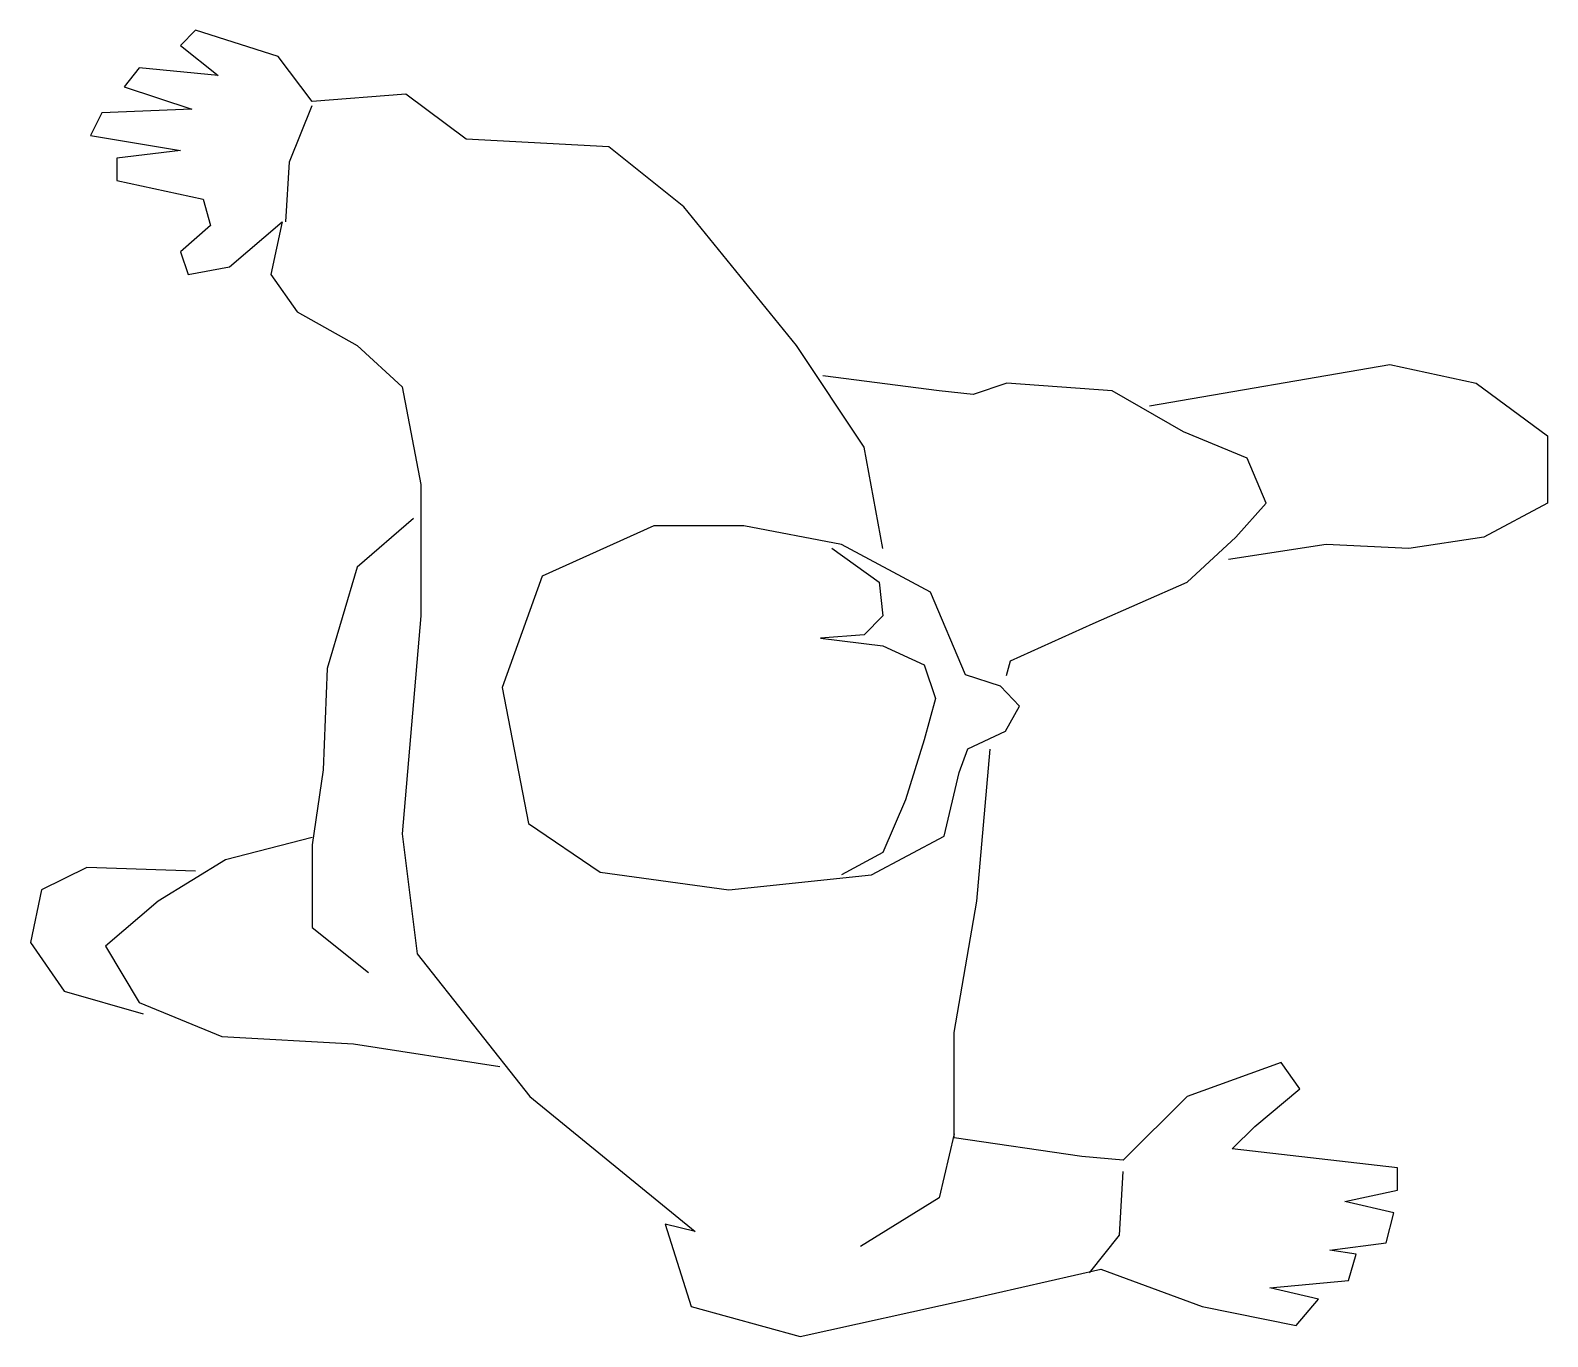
# Model space of a CAD drawing. Extents: x 0 to 27.3, y 0 to 23.5.
import ezdxf

# ---------------------------------------------------------------- set-up
doc = ezdxf.new("R2010")
doc.units = 0
doc.layers.get('0').update_dxf_attribs({"linetype": 'CONTINUOUS'})

# ---------------------------------------------------------------- blocks, each defined once
blk = doc.blocks.new('A$C161C65F5')
at = {"color": 0, "linetype": 'ByBlock'}
for p, q in [((2.971, 23.481), (2.701, 23.211)), ((4.457, 23.008), (2.971, 23.481)), ((2.701, 23.211), (3.377, 22.671)), ((5.065, 22.199), (4.457, 23.008)), ((1.958, 22.806), (1.688, 22.468)), ((3.377, 22.671), (1.958, 22.806)), ((1.688, 22.468), (2.904, 22.064)), ((4.66, 21.119), (5.065, 22.131)), ((6.753, 22.333), (5.065, 22.199)), ((7.834, 21.524), (6.753, 22.333)), ((1.283, 21.996), (1.08, 21.591)), ((2.904, 22.064), (1.283, 21.996)), ((1.08, 21.591), (2.701, 21.321)), ((2.701, 21.321), (1.553, 21.186)), ((10.4, 21.389), (7.834, 21.524)), ((11.75, 20.309), (10.4, 21.389)), ((1.553, 21.186), (1.553, 20.782)), ((4.592, 20.039), (4.66, 21.119)), ((1.553, 20.782), (3.106, 20.444)), ((3.106, 20.444), (3.241, 19.972)), ((13.776, 17.813), (11.75, 20.309)), ((3.241, 19.972), (2.701, 19.5)), ((3.579, 19.23), (4.525, 20.039)), ((4.525, 20.039), (4.322, 19.095)), ((2.701, 19.5), (2.836, 19.095)), ((2.836, 19.095), (3.579, 19.23)), ((4.322, 19.095), (4.795, 18.42)), ((4.795, 18.42), (5.875, 17.813)), ((5.875, 17.813), (6.686, 17.071)), ((14.992, 15.991), (13.776, 17.813)), ((20.124, 16.733), (24.446, 17.475)), ((24.446, 17.475), (25.999, 17.138)), ((16.342, 17.003), (14.249, 17.273)), ((6.686, 17.071), (7.023, 15.316)), ((16.95, 16.936), (16.342, 17.003)), ((17.558, 17.138), (16.95, 16.936)), ((19.449, 17.003), (17.558, 17.138)), ((20.732, 16.261), (19.449, 17.003)), ((25.999, 17.138), (27.282, 16.193)), ((21.88, 15.789), (20.732, 16.261)), ((27.282, 16.193), (27.282, 14.979)), ((15.329, 14.169), (14.992, 15.991)), ((22.218, 14.979), (21.88, 15.789)), ((7.023, 15.316), (7.023, 12.955)), ((21.677, 14.372), (22.218, 14.979)), ((27.282, 14.979), (26.134, 14.372)), ((6.888, 14.709), (5.875, 13.832)), ((11.21, 14.574), (9.205, 13.669)), ((12.831, 14.574), (11.21, 14.574)), ((14.587, 14.237), (12.831, 14.574)), ((16.183, 13.381), (14.587, 14.237)), ((20.799, 13.562), (21.677, 14.372)), ((23.298, 14.237), (21.542, 13.967)), ((24.784, 14.169), (23.298, 14.237)), ((26.134, 14.372), (24.784, 14.169)), ((14.414, 14.175), (15.262, 13.562)), ((5.875, 13.832), (5.335, 12.01)), ((9.205, 13.669), (8.482, 11.669)), ((15.262, 13.562), (15.329, 12.955)), ((16.814, 11.894), (16.183, 13.381)), ((19.111, 12.82), (20.799, 13.562)), ((7.023, 12.955), (6.686, 9.041)), ((15.329, 12.955), (14.992, 12.617)), ((14.992, 12.617), (14.205, 12.553)), ((14.205, 12.553), (15.329, 12.415)), ((17.625, 12.145), (19.111, 12.82)), ((15.329, 12.415), (16.072, 12.078)), ((5.335, 12.01), (5.267, 10.188)), ((16.072, 12.078), (16.275, 11.47)), ((17.552, 11.882), (17.625, 12.145)), ((17.447, 11.695), (16.814, 11.894)), ((8.482, 11.669), (8.96, 9.224)), ((16.275, 11.47), (16.072, 10.728)), ((17.785, 11.335), (17.447, 11.695)), ((17.535, 10.885), (17.785, 11.335)), ((16.072, 10.728), (15.735, 9.649)), ((16.858, 10.568), (17.535, 10.885)), ((16.701, 10.143), (16.858, 10.568)), ((17.018, 7.827), (17.256, 10.562)), ((5.267, 10.188), (5.065, 8.839)), ((16.431, 8.996), (16.701, 10.143)), ((15.735, 9.649), (15.329, 8.704)), ((6.686, 9.041), (6.956, 6.882)), ((8.96, 9.224), (10.243, 8.347)), ((5.065, 8.974), (3.512, 8.569)), ((5.065, 8.839), (5.065, 7.355)), ((15.127, 8.299), (16.431, 8.996)), ((3.512, 8.569), (2.296, 7.827)), ((15.329, 8.704), (14.587, 8.299)), ((1.013, 8.434), (0.203, 8.029)), ((2.971, 8.367), (1.013, 8.434)), ((10.243, 8.347), (12.561, 8.029)), ((12.561, 8.029), (15.127, 8.299)), ((0.203, 8.029), (0, 7.085)), ((2.296, 7.827), (1.351, 7.017)), ((16.613, 5.465), (17.018, 7.827)), ((5.065, 7.355), (6.078, 6.545)), ((0, 7.085), (0.608, 6.207)), ((1.351, 7.017), (1.958, 6.005)), ((6.956, 6.882), (8.982, 4.318)), ((0.608, 6.207), (2.026, 5.803)), ((1.958, 6.005), (3.444, 5.398)), ((16.613, 3.576), (16.613, 5.465)), ((3.444, 5.398), (5.808, 5.263)), ((5.808, 5.263), (8.441, 4.858)), ((22.488, 4.926), (20.799, 4.318)), ((22.825, 4.453), (22.488, 4.926)), ((22.015, 3.778), (22.825, 4.453)), ((8.982, 4.318), (11.953, 1.889)), ((20.799, 4.318), (19.651, 3.171)), ((16.613, 3.644), (16.342, 2.496)), ((18.909, 3.239), (16.613, 3.576)), ((21.61, 3.374), (22.015, 3.778)), ((24.581, 3.036), (21.61, 3.374)), ((19.651, 3.171), (18.909, 3.239)), ((24.581, 2.631), (24.581, 3.036)), ((19.584, 1.822), (19.651, 2.969)), ((16.342, 2.496), (14.924, 1.619)), ((23.636, 2.429), (24.581, 2.631)), ((24.514, 2.227), (23.636, 2.429)), ((24.379, 1.687), (24.514, 2.227)), ((11.953, 1.889), (11.413, 2.024)), ((11.413, 2.024), (11.885, 0.54)), ((19.044, 1.147), (19.584, 1.822)), ((23.366, 1.552), (24.379, 1.687)), ((23.838, 1.484), (23.366, 1.552)), ((23.703, 1.012), (23.838, 1.484)), ((16.883, 0.675), (19.246, 1.215)), ((19.246, 1.215), (21.07, 0.54)), ((22.285, 0.877), (23.703, 1.012)), ((23.163, 0.675), (22.285, 0.877)), ((13.844, 0), (16.883, 0.675)), ((22.758, 0.202), (23.163, 0.675)), ((11.885, 0.54), (13.844, 0)), ((21.07, 0.54), (22.758, 0.202))]:
    blk.add_line(p, q, dxfattribs=at)

msp = doc.modelspace()

# ---------------------------------------------------------------- block references
msp.add_blockref('A$C161C65F5', (0, 0))

doc.saveas('drawing.dxf')
